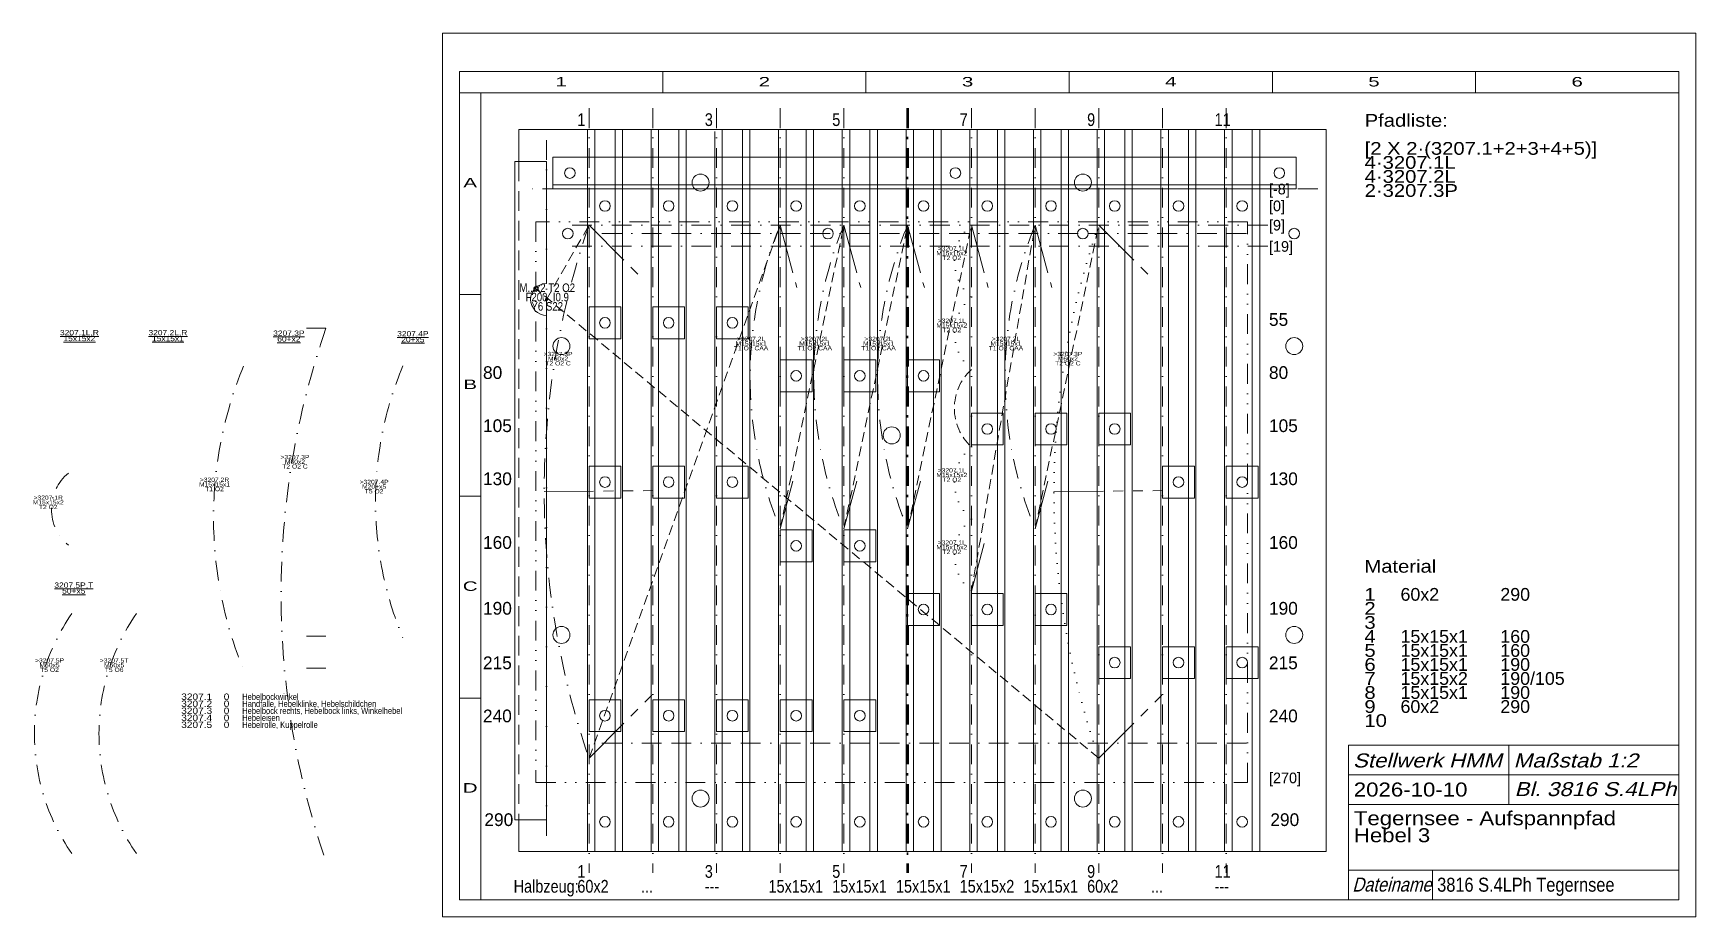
# Model space of a CAD drawing. Extents: x -191 to 592, y 2 to 418.
import ezdxf
from ezdxf.enums import TextEntityAlignment as Align

# ---------------------------------------------------------------- set-up
doc = ezdxf.new("R2010")
doc.units = 0
doc.header["$LTSCALE"] = 18.618626
for name, pattern in [('BORDER', [1.75, 0.5, -0.25, 0.5, -0.25, 0, -0.25]), ('DASHDOT', [1, 0.5, -0.25, 0, -0.25]), ('DASHED', [0.75, 0.5, -0.25]), ('DIVIDE', [1.25, 0.5, -0.25, 0, -0.25, 0, -0.25]), ('DOT', [0.25, 0, -0.25]), ('HIDDEN', [0.375, 0.25, -0.125]), ('PHANTOM', [2.5, 1.25, -0.25, 0.25, -0.25, 0.25, -0.25])]:
    doc.linetypes.add(name, pattern=pattern)
for name, color, linetype, lineweight in [('3207___ DOPPELHEBEL JE GRUPPENPFADE', 6, 'DASHDOT', 0), ('3816_4L', 30, 'CONTINUOUS', 13), ('BESCHRIFTUNG', 7, 'CONTINUOUS', 25), ('FRÄSPFADE', 30, 'CONTINUOUS', 0), ('KONSTRUKTION', 7, 'CONTINUOUS', 0), ('MITTELLINIEN', 5, 'DASHDOT', 13), ('STANDARD', 7, 'CONTINUOUS', 0)]:
    doc.layers.add(name, color=color, linetype=linetype, lineweight=lineweight)
doc.styles.add('Arial', font='arial.ttf')

msp = doc.modelspace()

# ---------------------------------------------------------------- linework, layer by layer
at = {"layer": '3207___ DOPPELHEBEL JE GRUPPENPFADE', "linetype": 'DASHED'}
for p, q in [((-52.92, 279.1), (-62, 279.1)), ((-52.92, 134.1), (-62, 134.1)), ((-52.92, 119.1), (-62, 119.1))]:
    msp.add_line(p, q, dxfattribs=at)
at = {"layer": '3207___ DOPPELHEBEL JE GRUPPENPFADE', "linetype": 'DASHDOT'}
for centre, radius, start, end in [((309.73, 153.6), 383.75, 160.9114, 199.0886), ((135.22, 197.33), 164.8, 157.14906, 202.85211), ((-90.74, 88.25), 99.44, 145.37762, 214.62238)]:
    msp.add_arc(centre, radius, start, end, dxfattribs=at)
at = {"layer": '3207___ DOPPELHEBEL JE GRUPPENPFADE', "color": 134, "linetype": 'DASHDOT'}
for centre, radius, start, end in [((81.93, 189.82), 187.76, 157.61557, 202.38443), ((-160.03, 193.93), 22.11, 129.73169, 230.26831), ((-60.32, 88.25), 99.44, 145.37762, 214.62238)]:
    msp.add_arc(centre, radius, start, end, dxfattribs=at)
at = {"layer": '3816_4L', "linetype": 'HIDDEN'}
for p, q in [((50.95, 292.67), (70.95, 327.67)), ((70.95, 76.67), (160.95, 327.67)), ((160.95, 184.66), (190.95, 327.67)), ((190.95, 184.66), (220.95, 327.67)), ((220.95, 184.66), (250.95, 327.67)), ((250.95, 155.24), (280.95, 327.67)), ((280.95, 184.66), (310.95, 327.67)), ((310.95, 76.67), (45.95, 297.67))]:
    msp.add_line(p, q, dxfattribs=at)
at = {"layer": '3816_4L', "linetype": 'PHANTOM'}
for p, q in [((70.95, 327.67), (95.42, 303.2)), ((160.95, 327.67), (168.84, 298.21)), ((190.95, 327.67), (198.84, 298.21)), ((220.95, 327.67), (228.84, 298.21)), ((250.95, 327.67), (258.84, 298.21)), ((280.95, 327.67), (288.84, 298.21)), ((310.95, 327.67), (335.42, 303.2)), ((160.95, 184.66), (168, 210.99)), ((190.95, 184.66), (198, 210.99)), ((220.95, 184.66), (228, 210.99)), ((280.95, 184.66), (288, 210.99)), ((49.85, 202.17), (100.95, 202.66)), ((289.85, 202.17), (340.95, 202.66)), ((250.95, 155.24), (258, 181.57)), ((70.95, 76.67), (100.76, 106.48)), ((310.95, 76.67), (340.76, 106.48))]:
    msp.add_line(p, q, dxfattribs=at)
for centre, radius in [((45.95, 297.67), 1), ((50.95, 292.67), 0.5)]:
    msp.add_circle(centre, radius, dxfattribs=at)
at = {"layer": '3816_4L', "linetype": 'DASHDOT'}
for centre, radius, start, end in [((433.6, 202.17), 383.75, 160.9114, 199.0886), ((334.56, 256.16), 187.76, 157.61557, 202.38443), ((364.56, 256.16), 187.76, 157.61557, 202.38443), ((394.56, 256.16), 187.76, 157.61557, 202.38443), ((454.56, 256.16), 187.76, 157.61557, 202.38443)]:
    msp.add_arc(centre, radius, start, end, dxfattribs=at)
at = {"layer": '3816_4L', "linetype": 'DOT'}
for centre, radius, start, end in [((265.08, 310.67), 22.11, 129.73169, 230.26831), ((673.6, 202.17), 383.75, 160.9114, 199.0886), ((265.08, 276.67), 22.11, 129.73169, 230.26831), ((265.08, 206.24), 22.11, 129.73169, 230.26831), ((265.08, 172.24), 22.11, 129.73169, 230.26831)]:
    msp.add_arc(centre, radius, start, end, dxfattribs=at)
at = {"layer": '3816_4L', "linetype": 'HIDDEN'}
msp.add_arc((267.71, 241.45), 24.75, 132.61791, 227.38209, dxfattribs=at)
at = {"layer": 'FRÄSPFADE', "linetype": 'DIVIDE', "lineweight": 20}
for p, q in [((380.95, 329.17), (45.95, 329.17)), ((45.95, 329.17), (45.95, 65.17)), ((380.95, 65.17), (380.95, 329.17)), ((45.95, 65.17), (380.95, 65.17))]:
    msp.add_line(p, q, dxfattribs=at)
at = {"layer": 'KONSTRUKTION', "color": 8}
for p, q in [((417.95, 372.67), (37.95, 372.67)), ((37.95, 372.67), (37.95, 357.67)), ((70.2, 372.67), (70.2, 32.67)), ((73.7, 372.67), (73.7, 32.67)), ((83.2, 372.67), (83.2, 32.67)), ((86.7, 372.67), (86.7, 32.67)), ((100.2, 372.67), (100.2, 32.67)), ((103.7, 372.67), (103.7, 32.67)), ((113.2, 372.67), (113.2, 32.67)), ((116.7, 372.67), (116.7, 32.67)), ((130.2, 371.67), (130.2, 32.67)), ((133.7, 372.67), (133.7, 32.67)), ((143.2, 372.67), (143.2, 32.67)), ((146.7, 372.67), (146.7, 32.67)), ((160.2, 372.67), (160.2, 32.67)), ((163.7, 372.67), (163.7, 32.67)), ((173.2, 372.67), (173.2, 32.67)), ((176.7, 372.67), (176.7, 32.67)), ((190.2, 372.67), (190.2, 32.67)), ((193.7, 372.67), (193.7, 32.67)), ((203.2, 372.67), (203.2, 32.67)), ((206.7, 372.67), (206.7, 32.67)), ((220.2, 372.67), (220.2, 32.67)), ((223.7, 372.67), (223.7, 32.67)), ((233.2, 372.67), (233.2, 32.67)), ((236.7, 372.67), (236.7, 32.67)), ((250.2, 372.67), (250.2, 32.67)), ((253.7, 372.67), (253.7, 32.67)), ((263.2, 372.67), (263.2, 32.67)), ((266.7, 372.67), (266.7, 32.67)), ((280.2, 372.67), (280.2, 32.67)), ((283.7, 372.67), (283.7, 32.67)), ((293.2, 372.67), (293.2, 32.67)), ((296.7, 372.67), (296.7, 32.67)), ((310.2, 372.67), (310.2, 32.67)), ((313.7, 372.67), (313.7, 32.67)), ((323.2, 372.67), (323.2, 32.67)), ((326.7, 372.67), (326.7, 32.67)), ((340.2, 372.67), (340.2, 32.67)), ((343.7, 372.67), (343.7, 32.67)), ((353.2, 372.67), (353.2, 32.67)), ((356.7, 372.67), (356.7, 32.67)), ((370.2, 372.67), (370.2, 32.67)), ((373.7, 372.67), (373.7, 32.67)), ((383.2, 372.67), (383.2, 32.67)), ((386.7, 372.67), (386.7, 32.67)), ((417.95, 32.67), (417.95, 372.67)), ((35.95, 357.67), (35.95, 47.67)), ((35.95, 357.67), (50.95, 357.67)), ((50.95, 357.67), (50.95, 300.17)), ((403.95, 359.67), (53.95, 359.67)), ((53.95, 344.67), (53.95, 359.67)), ((403.95, 344.67), (403.95, 359.67)), ((403.95, 346.67), (53.95, 346.67)), ((403.95, 344.67), (53.95, 344.67)), ((50.95, 285.17), (50.95, 47.67)), ((35.95, 47.67), (50.95, 47.67)), ((37.95, 47.67), (37.95, 32.67)), ((37.95, 32.67), (417.95, 32.67))]:
    msp.add_line(p, q, dxfattribs=at)
at = {"layer": 'KONSTRUKTION', "color": 8, "linetype": 'DASHED'}
msp.add_line((37.95, 357.67), (37.95, 47.67), dxfattribs=at)
at = {"layer": 'KONSTRUKTION', "color": 8, "linetype": 'BORDER'}
for p, q in [((380.5, 323.67), (75.5, 323.67)), ((380.5, 83.67), (75.5, 83.67))]:
    msp.add_line(p, q, dxfattribs=at)
at = {"layer": 'KONSTRUKTION', "color": 252}
for p, q in [((70.95, 289.17), (85.95, 289.17)), ((70.95, 274.17), (70.95, 289.17)), ((85.95, 289.17), (85.95, 274.17)), ((100.95, 274.17), (100.95, 289.17)), ((100.95, 289.17), (115.95, 289.17)), ((115.95, 289.17), (115.95, 274.17)), ((130.95, 274.17), (130.95, 289.17)), ((130.95, 289.17), (145.95, 289.17)), ((145.95, 289.17), (145.95, 274.17)), ((85.95, 274.17), (70.95, 274.17)), ((115.95, 274.17), (100.95, 274.17)), ((145.95, 274.17), (130.95, 274.17)), ((160.95, 249.17), (160.95, 264.17)), ((160.95, 264.17), (175.95, 264.17)), ((175.95, 264.17), (175.95, 249.17)), ((190.95, 249.17), (190.95, 264.17)), ((190.95, 264.17), (205.95, 264.17)), ((205.95, 264.17), (205.95, 249.17)), ((220.95, 264.17), (235.95, 264.17)), ((220.95, 249.17), (220.95, 264.17)), ((235.95, 264.17), (235.95, 249.17)), ((175.95, 249.17), (160.95, 249.17)), ((205.95, 249.17), (190.95, 249.17)), ((235.95, 249.17), (220.95, 249.17)), ((250.95, 224.17), (250.95, 239.17)), ((250.95, 239.17), (265.95, 239.17)), ((265.95, 239.17), (265.95, 224.17)), ((280.95, 224.17), (280.95, 239.17)), ((280.95, 239.17), (295.95, 239.17)), ((295.95, 239.17), (295.95, 224.17)), ((310.95, 239.17), (325.95, 239.17)), ((310.95, 224.17), (310.95, 239.17)), ((325.95, 239.17), (325.95, 224.17)), ((265.95, 224.17), (250.95, 224.17)), ((295.95, 224.17), (280.95, 224.17)), ((325.95, 224.17), (310.95, 224.17)), ((70.95, 199.17), (70.95, 214.17)), ((70.95, 214.17), (85.95, 214.17)), ((85.95, 214.17), (85.95, 199.17)), ((100.95, 199.17), (100.95, 214.17)), ((100.95, 214.17), (115.95, 214.17)), ((115.95, 214.17), (115.95, 199.17)), ((130.95, 214.17), (145.95, 214.17)), ((130.95, 199.17), (130.95, 214.17)), ((145.95, 214.17), (145.95, 199.17)), ((340.95, 199.17), (340.95, 214.17)), ((340.95, 214.17), (355.95, 214.17)), ((355.95, 214.17), (355.95, 199.17)), ((370.95, 199.17), (370.95, 214.17)), ((370.95, 214.17), (385.95, 214.17)), ((385.95, 214.17), (385.95, 199.17)), ((85.95, 199.17), (70.95, 199.17)), ((115.95, 199.17), (100.95, 199.17)), ((145.95, 199.17), (130.95, 199.17)), ((355.95, 199.17), (340.95, 199.17)), ((385.95, 199.17), (370.95, 199.17)), ((160.95, 169.17), (160.95, 184.17)), ((160.95, 184.17), (175.95, 184.17)), ((175.95, 184.17), (175.95, 169.17)), ((190.95, 169.17), (190.95, 184.17)), ((190.95, 184.17), (205.95, 184.17)), ((205.95, 184.17), (205.95, 169.17)), ((175.95, 169.17), (160.95, 169.17)), ((205.95, 169.17), (190.95, 169.17)), ((220.95, 139.17), (220.95, 154.17)), ((220.95, 154.17), (235.95, 154.17)), ((235.95, 154.17), (235.95, 139.17)), ((250.95, 139.17), (250.95, 154.17)), ((250.95, 154.17), (265.95, 154.17)), ((265.95, 154.17), (265.95, 139.17)), ((280.95, 154.17), (295.95, 154.17)), ((280.95, 139.17), (280.95, 154.17)), ((295.95, 154.17), (295.95, 139.17)), ((235.95, 139.17), (220.95, 139.17)), ((265.95, 139.17), (250.95, 139.17)), ((295.95, 139.17), (280.95, 139.17)), ((310.95, 114.17), (310.95, 129.17)), ((310.95, 129.17), (325.95, 129.17)), ((325.95, 129.17), (325.95, 114.17)), ((340.95, 114.17), (340.95, 129.17)), ((340.95, 129.17), (355.95, 129.17)), ((355.95, 129.17), (355.95, 114.17)), ((370.95, 129.17), (385.95, 129.17)), ((370.95, 114.17), (370.95, 129.17)), ((385.95, 129.17), (385.95, 114.17)), ((325.95, 114.17), (310.95, 114.17)), ((355.95, 114.17), (340.95, 114.17)), ((385.95, 114.17), (370.95, 114.17)), ((70.95, 89.17), (70.95, 104.17)), ((70.95, 104.17), (85.95, 104.17)), ((85.95, 104.17), (85.95, 89.17)), ((100.95, 89.17), (100.95, 104.17)), ((100.95, 104.17), (115.95, 104.17)), ((115.95, 104.17), (115.95, 89.17)), ((130.95, 104.17), (145.95, 104.17)), ((130.95, 89.17), (130.95, 104.17)), ((145.95, 104.17), (145.95, 89.17)), ((160.95, 89.17), (160.95, 104.17)), ((160.95, 104.17), (175.95, 104.17)), ((175.95, 104.17), (175.95, 89.17)), ((190.95, 89.17), (190.95, 104.17)), ((190.95, 104.17), (205.95, 104.17)), ((205.95, 104.17), (205.95, 89.17)), ((85.95, 89.17), (70.95, 89.17)), ((115.95, 89.17), (100.95, 89.17)), ((145.95, 89.17), (130.95, 89.17)), ((175.95, 89.17), (160.95, 89.17)), ((205.95, 89.17), (190.95, 89.17))]:
    msp.add_line(p, q, dxfattribs=at)
at = {"layer": 'KONSTRUKTION', "color": 8}
for centre, radius in [((61.95, 352.17), 2.5), ((243.45, 352.17), 2.5), ((395.95, 352.17), 2.5), ((123.45, 347.67), 4), ((303.45, 347.67), 4), ((78.45, 336.67), 2.5), ((78.45, 336.67), 2.5), ((108.45, 336.67), 2.5), ((108.45, 336.67), 2.5), ((138.45, 336.67), 2.5), ((138.45, 336.67), 2.5), ((168.45, 336.67), 2.5), ((168.45, 336.67), 2.5), ((198.45, 336.67), 2.5), ((198.45, 336.67), 2.5), ((228.45, 336.67), 2.5), ((228.45, 336.67), 2.5), ((258.45, 336.67), 2.5), ((258.45, 336.67), 2.5), ((288.45, 336.67), 2.5), ((288.45, 336.67), 2.5), ((318.45, 336.67), 2.5), ((318.45, 336.67), 2.5), ((348.45, 336.67), 2.5), ((348.45, 336.67), 2.5), ((378.45, 336.67), 2.5), ((378.45, 336.67), 2.5), ((60.95, 323.67), 2.5), ((183.45, 323.67), 2.5), ((303.45, 323.67), 2.5), ((402.95, 323.67), 2.5), ((78.45, 281.67), 2.5), ((78.45, 281.67), 2.5), ((108.45, 281.67), 2.5), ((108.45, 281.67), 2.5), ((138.45, 281.67), 2.5), ((138.45, 281.67), 2.5), ((57.97, 270.67), 4), ((402.95, 270.67), 4), ((168.45, 256.67), 2.5), ((168.45, 256.67), 2.5), ((198.45, 256.67), 2.5), ((198.45, 256.67), 2.5), ((228.45, 256.67), 2.5), ((228.45, 256.67), 2.5), ((213.45, 228.67), 4), ((258.45, 231.67), 2.5), ((258.45, 231.67), 2.5), ((288.45, 231.67), 2.5), ((288.45, 231.67), 2.5), ((318.45, 231.67), 2.5), ((318.45, 231.67), 2.5), ((78.45, 206.67), 2.5), ((78.45, 206.67), 2.5), ((108.45, 206.67), 2.5), ((108.45, 206.67), 2.5), ((138.45, 206.67), 2.5), ((138.45, 206.67), 2.5), ((348.45, 206.67), 2.5), ((348.45, 206.67), 2.5), ((378.45, 206.67), 2.5), ((378.45, 206.67), 2.5), ((168.45, 176.67), 2.5), ((168.45, 176.67), 2.5), ((198.45, 176.67), 2.5), ((198.45, 176.67), 2.5), ((228.45, 146.67), 2.5), ((228.45, 146.67), 2.5), ((258.45, 146.67), 2.5), ((258.45, 146.67), 2.5), ((288.45, 146.67), 2.5), ((288.45, 146.67), 2.5), ((57.97, 134.67), 4), ((402.95, 134.67), 4), ((318.45, 121.67), 2.5), ((318.45, 121.67), 2.5), ((348.45, 121.67), 2.5), ((348.45, 121.67), 2.5), ((378.45, 121.67), 2.5), ((378.45, 121.67), 2.5), ((78.45, 96.67), 2.5), ((78.45, 96.67), 2.5), ((108.45, 96.67), 2.5), ((108.45, 96.67), 2.5), ((138.45, 96.67), 2.5), ((138.45, 96.67), 2.5), ((168.45, 96.67), 2.5), ((168.45, 96.67), 2.5), ((198.45, 96.67), 2.5), ((198.45, 96.67), 2.5), ((123.45, 57.67), 4), ((303.45, 57.67), 4), ((78.45, 46.67), 2.5), ((78.45, 46.67), 2.5), ((108.45, 46.67), 2.5), ((108.45, 46.67), 2.5), ((138.45, 46.67), 2.5), ((138.45, 46.67), 2.5), ((168.45, 46.67), 2.5), ((168.45, 46.67), 2.5), ((198.45, 46.67), 2.5), ((198.45, 46.67), 2.5), ((228.45, 46.67), 2.5), ((228.45, 46.67), 2.5), ((258.45, 46.67), 2.5), ((258.45, 46.67), 2.5), ((288.45, 46.67), 2.5), ((288.45, 46.67), 2.5), ((318.45, 46.67), 2.5), ((318.45, 46.67), 2.5), ((348.45, 46.67), 2.5), ((348.45, 46.67), 2.5), ((378.45, 46.67), 2.5), ((378.45, 46.67), 2.5)]:
    msp.add_circle(centre, radius, dxfattribs=at)
msp.add_arc((50.95, 292.67), 7.5, 90, 270, dxfattribs=at)
at = {"layer": 'MITTELLINIEN'}
for p, q in [((70.95, 382.66), (70.95, 22.66)), ((100.95, 382.66), (100.95, 22.66)), ((130.95, 382.66), (130.95, 22.66)), ((160.95, 382.66), (160.95, 22.66)), ((190.95, 382.66), (190.95, 22.66)), ((250.95, 382.66), (250.95, 22.66)), ((280.95, 382.66), (280.95, 22.66)), ((310.95, 382.66), (310.95, 22.66)), ((340.95, 382.66), (340.95, 22.66)), ((370.95, 382.66), (370.95, 22.66)), ((50.95, 367.67), (50.95, 37.67)), ((414.04, 344.67), (43.89, 344.67)), ((390.5, 327.67), (60.95, 327.67)), ((390.5, 327.67), (65.5, 327.67)), ((390.5, 317.67), (60.95, 317.67)), ((390.5, 317.67), (65.5, 317.67))]:
    msp.add_line(p, q, dxfattribs=at)
at = {"layer": 'MITTELLINIEN', "color": 154, "lineweight": 50}
msp.add_line((220.95, 382.66), (220.95, 22.66), dxfattribs=at)
at = {"layer": 'STANDARD'}
for p, q in [((592, 418), (2, 418)), ((2, 418), (2, 2)), ((592, 2), (592, 418)), ((584, 400), (10, 400)), ((10, 400), (10, 390)), ((105.67, 400), (105.67, 390)), ((201.33, 400), (201.33, 390)), ((297, 400), (297, 390)), ((392.67, 400), (392.67, 390)), ((488.33, 400), (488.33, 390)), ((584, 400), (584, 390)), ((10, 390), (10, 10)), ((20, 390), (10, 390)), ((20, 390), (20, 10)), ((584, 390), (20, 390)), ((584, 10), (584, 390)), ((10, 295), (20, 295)), ((10, 200), (20, 200)), ((10, 105), (20, 105)), ((10, 10), (20, 10)), ((20, 10), (584, 10)), ((2, 2), (592, 2))]:
    msp.add_line(p, q, dxfattribs=at)
at = {"layer": 'STANDARD', "lineweight": 0}
for p, q in [((428.44, 82.8), (583.83, 82.8)), ((428.44, 82.8), (428.44, 10)), ((504.04, 82.8), (504.04, 54.8)), ((428.44, 68.8), (583.83, 68.8)), ((428.44, 54.8), (583.83, 54.8)), ((428.44, 24), (583.83, 24)), ((468.04, 24), (468.04, 10))]:
    msp.add_line(p, q, dxfattribs=at)

# ---------------------------------------------------------------- texts
at = {"layer": '3207___ DOPPELHEBEL JE GRUPPENPFADE', "attachment_point": 5, "line_spacing_factor": 0.66, "style": 'Arial'}
for s, insert, char_height in [('\\W1.135103;\\L3207.1L,R\\P15x15x2', (-168.97, 275.64), 2.5), ('\\W1.135103;\\L3207.2L,R\\P15x15x1', (-127.31, 275.62), 2.5), ('\\W1.135098;\\L3207.3P\\P60+x2', (-70.37, 275.38), 2.5), ('\\W1.135098;\\L3207.4P\\P20+x5', (-11.99, 275.12), 2.5), ('\\W1.135110;>3207.3P\\PM60x2\\PT2 O2 C\\', (-67.5, 216.2), 2), ('\\W1.135110;>3207.4P\\PM20+x5\\PT5 O2', (-30.24, 204.53), 2), ('\\W1.135094;\\L3207.5P,T\\P50+x5', (-171.63, 156.75), 2.5)]:
    msp.add_mtext(s, dxfattribs=dict(at, insert=insert, char_height=char_height))
at = {"layer": '3207___ DOPPELHEBEL JE GRUPPENPFADE', "color": 134, "char_height": 2, "attachment_point": 5, "line_spacing_factor": 0.66, "style": 'Arial'}
for s, insert in [('\\W1.135110;>3207.2R\\PM15x15x1\\PT1 O2', (-105.38, 205.55)), ('\\W1.135136;>3207.5T\\PM50x5\\PT5 O6', (-152.63, 120.45))]:
    msp.add_mtext(s, dxfattribs=dict(at, insert=insert))
at = {"layer": '3207___ DOPPELHEBEL JE GRUPPENPFADE', "color": 134, "linetype": 'DASHDOT', "insert": (-183.66, 197.12), "char_height": 2, "attachment_point": 5, "line_spacing_factor": 0.66, "style": 'Arial'}
msp.add_mtext('\\W1.135110;>3207.1R\\PM15x15x2\\PT2 O2', dxfattribs=at)
at = {"layer": '3207___ DOPPELHEBEL JE GRUPPENPFADE', "linetype": 'DASHDOT', "insert": (-183.04, 120.45), "char_height": 2, "attachment_point": 5, "line_spacing_factor": 0.66, "style": 'Arial'}
msp.add_mtext('\\W1.135110;>3207.5P\\PM50x5\\PT5 O2', dxfattribs=at)
at = {"layer": '3207___ DOPPELHEBEL JE GRUPPENPFADE', "linetype": 'DASHED', "char_height": 3, "attachment_point": 1, "line_spacing_factor": 0.66, "style": 'Arial'}
for s, insert in [('\\W1.135138;3207.1\\P3207.2\\P3207.3\\P3207.4\\P3207.5\\P', (-121.04, 107.11)), ('\\W1.135145;0\\P0\\P0\\P0\\P0', (-101.04, 107.11)), ('\\W0.810867;Hebelbockwinkel\\PHandfalle, Hebelklinke, Hebelschildchen\\PHebelbock rechts, Hebelbock links, Winkelhebel\\PHebeleisen\\PHebelrolle, Kuppelrolle\\P', (-92.33, 107.11))]:
    msp.add_mtext(s, dxfattribs=dict(at, insert=insert))
at = {"layer": '3816_4L', "linetype": 'DASHDOT', "char_height": 2, "attachment_point": 5, "line_spacing_factor": 0.66, "style": 'Arial'}
for insert in [(241.77, 314.42), (241.77, 280.42), (241.77, 209.99), (241.77, 175.99)]:
    msp.add_mtext('\\W1.135145;>3207.1L\\PM15x15x2\\PT2 O2', dxfattribs=dict(at, insert=insert))
at = {"layer": '3816_4L', "linetype": 'PHANTOM', "insert": (51.27, 293.76), "char_height": 4, "attachment_point": 5, "line_spacing_factor": 0.66, "style": 'Arial'}
msp.add_mtext('\\W0.810866;M...x2 T2 O2\\PF200  I0.9\\PY6 S22\\P', dxfattribs=at)
at = {"layer": '3816_4L', "char_height": 2, "attachment_point": 5, "line_spacing_factor": 0.66, "style": 'Arial'}
for s, insert in [('\\W1.135145;>3207.2L\\PM15x15x1\\PT1 O2 CAA', (147.25, 271.89)), ('\\W1.135145;>3207.2L\\PM15x15x1\\PT1 O2 CAA', (177.25, 271.89)), ('\\W1.135145;>3207.2L\\PM15x15x1\\PT1 O2 CAA', (207.25, 271.89)), ('\\W1.135145;>3207.2L\\PM15x15x1\\PT1 O2 CAA', (267.25, 271.89)), ('\\W1.135110;>3207.3P\\PM60x2\\PT2 O2 C\\', (56.37, 264.77)), ('\\W1.135110;>3207.3P\\PM60x2\\PT2 O2 C\\', (296.37, 264.77))]:
    msp.add_mtext(s, dxfattribs=dict(at, insert=insert))
at = {"layer": 'BESCHRIFTUNG', "style": 'Arial'}
for s, height, width, p in [('1', 6, 0.810869, (65.46, 374.32)), ('3', 6, 0.810869, (125.46, 374.32)), ('5', 6, 0.810869, (185.46, 374.32)), ('7', 6, 0.810869, (245.46, 374.32)), ('9', 6, 0.810869, (305.46, 374.32)), ('11', 6, 0.810869, (365.46, 374.32)), ('[-8]', 5, 0.972709, (391.06, 342.12)), ('[0]', 5, 0.972719, (391.06, 334.2)), ('[9]', 5, 0.972719, (391.06, 325.12)), ('[19]', 5, 0.972755, (391.06, 315.12)), ('55', 6, 0.972828, (391.06, 280.22)), ('80', 6, 0.972828, (21.03, 255.22)), ('80', 6, 0.972828, (391.06, 255.22)), ('105', 6, 0.972828, (21.03, 230.22)), ('105', 6, 0.972828, (391.06, 230.22)), ('130', 6, 0.972828, (21.03, 205.22)), ('130', 6, 0.972828, (391.06, 205.22)), ('160', 6, 0.972828, (21.03, 175.22)), ('160', 6, 0.972828, (391.06, 175.22)), ('190', 6, 0.972828, (21.03, 144.23)), ('190', 6, 0.972828, (391.06, 144.23)), ('215', 6, 0.972828, (21, 118.56)), ('215', 6, 0.972828, (391.03, 118.56)), ('240', 6, 0.972828, (21, 93.55)), ('240', 6, 0.972828, (391.03, 93.55)), ('[270]', 5, 0.972773, (391.06, 64.86)), ('290', 6, 0.972828, (21.68, 44.71)), ('290', 6, 0.972828, (391.71, 44.71)), ('1', 6, 0.810869, (65.46, 20.34)), ('3', 6, 0.810869, (125.46, 20.34)), ('5', 6, 0.810869, (185.46, 20.34)), ('7', 6, 0.810869, (245.46, 20.34)), ('9', 6, 0.810869, (305.46, 20.34)), ('11', 6, 0.810869, (365.46, 20.34)), ('Halbzeug:', 6, 0.810868, (35.46, 13.34)), ('60x2', 6, 0.810868, (65.46, 13.34)), ('---', 6, 0.810862, (125.46, 13.34)), ('15x15x1', 6, 0.810868, (155.46, 13.34)), ('15x15x1', 6, 0.810868, (185.46, 13.34)), ('15x15x1', 6, 0.810868, (215.46, 13.34)), ('15x15x2', 6, 0.810868, (245.46, 13.34)), ('15x15x1', 6, 0.810868, (275.46, 13.34)), ('60x2', 6, 0.810868, (305.46, 13.34)), ('---', 6, 0.810862, (365.46, 13.34)), ('...', 6, 0.810866, (95.46, 13.34)), ('...', 6, 0.810866, (335.46, 13.34))]:
    msp.add_text(s, height=height, dxfattribs=dict(at, width=width)).set_placement(p)
at = {"layer": 'BESCHRIFTUNG', "style": 'Arial', "oblique": 15}
for s, width, p in [('Stellwerk HMM', 1.130136, (430.63, 78.88)), ('Maßstab 1:2', 1.143719, (506.23, 78.88)), ('Bl. 3816 S.4LPh', 1.143713, (506.67, 65.4)), ('Dateiname', 0.835372, (430.3, 20.45))]:
    msp.add_text(s, height=6.6, dxfattribs=dict(at, width=width)).set_placement(p, align=Align.TOP_LEFT)
at = {"layer": 'BESCHRIFTUNG', "style": 'Arial'}
for s, width, p in [('2026-10-10', 1.135137, (431, 65.2)), ('3816 S.4LPh Tegernsee', 0.835397, (470.27, 20.4))]:
    msp.add_text(s, height=6.6, dxfattribs=dict(at, width=width)).set_placement(p, align=Align.TOP_LEFT)
at = {"layer": 'BESCHRIFTUNG', "attachment_point": 1, "style": 'Arial'}
for s, insert, char_height, line_spacing_factor in [('\\W1.135040;Pfadliste:\\P\\P[2 X 2·(3207.1+2+3+4+5)]\\P4·3207.1L\\P4·3207.2L\\P2·3207.3P\\P\\P', (436.13, 379.98), 6, 0.66), ('\\W1.130191;Tegernsee - Aufspannpfad\\PHebel 3', (431.07, 51.7), 6.6, 0.727273)]:
    msp.add_mtext(s, dxfattribs=dict(at, insert=insert, char_height=char_height, line_spacing_factor=line_spacing_factor))
at = {"layer": 'BESCHRIFTUNG', "linetype": 'HIDDEN', "char_height": 6, "attachment_point": 1, "line_spacing_factor": 0.66, "style": 'Arial'}
for s, insert in [('\\W1.134959;Material\\P\\P1\\P2\\P3\\P4\\P5\\P6\\P7\\P8\\P9\\P10', (436, 170)), ('\\W1.000000;\\P\\P60x2\\P\\P\\P15x15x1\\P15x15x1\\P15x15x1\\P15x15x2\\P15x15x1\\P60x2', (453, 170)), ('\\W1.000000;\\P\\P290\\P\\P\\P160\\P160\\P190\\P190/105\\P190\\P290\\P', (500, 170))]:
    msp.add_mtext(s, dxfattribs=dict(at, insert=insert))
at = {"layer": 'STANDARD', "style": 'Arial'}
for s, width, p in [('1', 1.547923, (57.83, 392.95)), ('2', 1.547922, (153.5, 392.95)), ('3', 1.547923, (249.17, 392.95)), ('4', 1.547923, (344.83, 392.95)), ('5', 1.547922, (440.5, 392.95)), ('6', 1.547923, (536.17, 392.95)), ('A', 1.547987, (15, 345.45)), ('B', 1.547987, (15, 250.45)), ('C', 1.548103, (15, 155.45)), ('D', 1.548104, (15, 60.45))]:
    msp.add_text(s, height=4.46, dxfattribs=dict(at, width=width)).set_placement(p, align=Align.CENTER)

doc.saveas('drawing.dxf')
